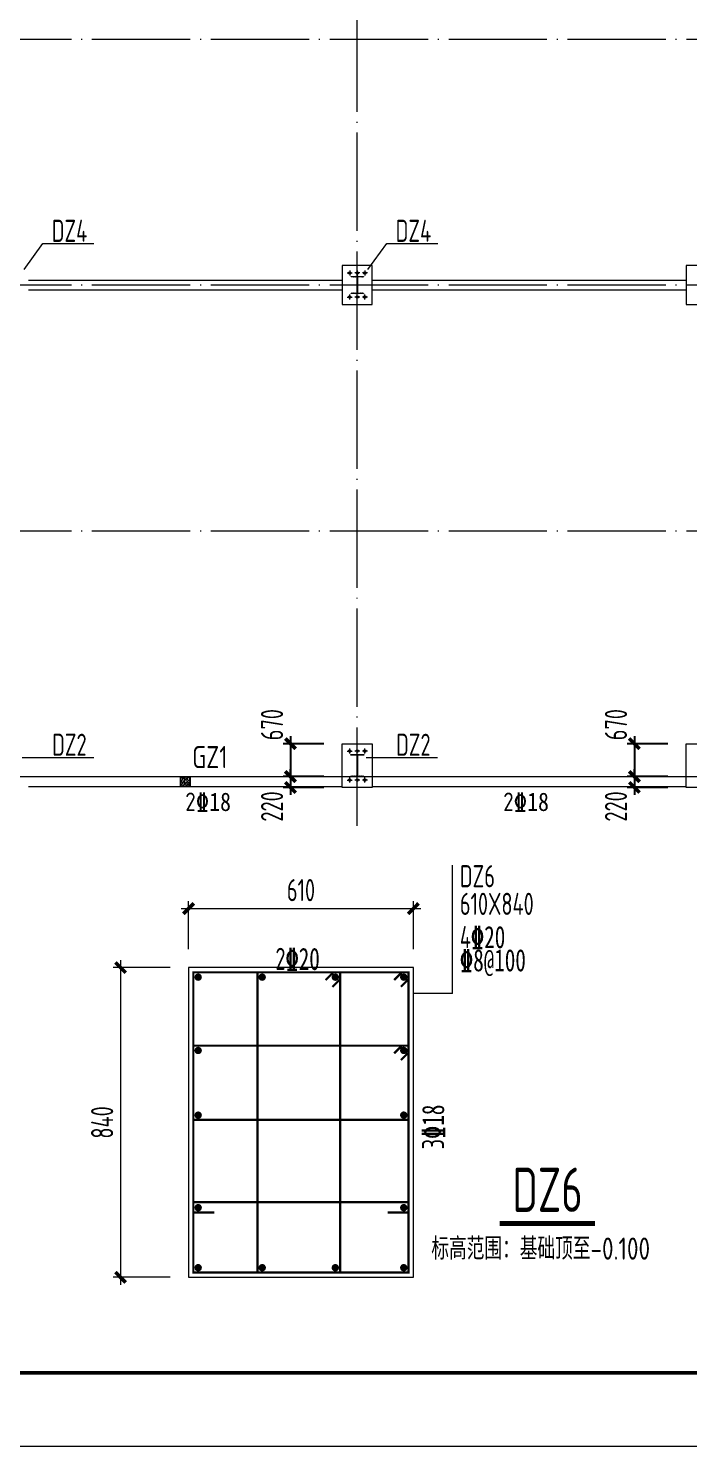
# Model space of a CAD drawing. Header units: millimetres. Extents: x 19781 to 898973, y -947928 to -267362.
# Drawn here: x 243047 to 256487, y -384690 to -355842 of the extents above; entities that cross this region are included whole.
import ezdxf
from ezdxf.enums import TextEntityAlignment as Align

# ---------------------------------------------------------------- set-up
doc = ezdxf.new("R2010")
doc.units = ezdxf.units.MM
doc.header["$LTSCALE"] = 100
doc.linetypes.add('CENTERX2', pattern=[101.599999, 63.5, -12.7, 12.7, -12.7])
doc.linetypes.add('DOTE', pattern=[2.42, 2, -0.2, 0.02, -0.2])
doc.layers.get('0').update_dxf_attribs({"lineweight": 18})
for name, color, linetype, lineweight in [('10', 7, 'Continuous', 18), ('1000', 2, 'Continuous', 18), ('11000', 4, 'Continuous', 18), ('14', 2, 'Continuous', 18), ('BORDER', 7, 'Continuous', 18), ('DIM', 3, 'Continuous', 18), ('DOTE', 1, 'DOTE', 18), ('HATCH', 254, 'Continuous', 18), ('HIDE_BEAMDIMMASS', 2, 'Continuous', 18), ('REIN', 1, 'Continuous', 18), ('S_BEAM', 4, 'Continuous', 18), ('S_BEAMDIMLOCAL', 7, 'Continuous', 18), ('TEXT', 7, 'Continuous', 18), ('图名下划线', 7, 'Continuous', 18), ('数字', 3, 'Continuous', 20), ('柱', 2, 'Continuous', 18), ('楼板负筋文字', 7, 'Continuous', 18), ('轴线', 1, 'CENTERX2', 13), ('钢柱', 4, 'Continuous', 20)]:
    doc.layers.add(name, color=color, linetype=linetype, lineweight=lineweight)
doc.styles.get("Standard").update_dxf_attribs({"font": 'tssdeng.shx', "bigfont": 'hztxt.shx'})
doc.styles.add('TSSD_REIN', font='tssdeng.shx', dxfattribs={"width": 0.7, "bigfont": 'hztxt.shx'})
doc.dimstyles.new('TSSD_100_100', dxfattribs={"dimtxt": 300, "dimasz": 100, "dimexe": 100, "dimexo": 250, "dimgap": 100, "dimtad": 1, "dimdec": 0, "dimzin": 0, "dimdsep": 46, "dimtxsty": 'TSSD_REIN', "dimblk": 'ARCHTICK', "dimcen": 0, "dimdle": 100, "dimclrt": 7, "dimadec": 0, "dimazin": 0, "dimtfac": 1, "dimtdec": 0, "dimtix": 1, "dimtmove": 2, "dimatfit": 3, "dimfxl": 1, "dimtolj": 1, "dimtzin": 0, "dimarcsym": 0})
pattern_1 = [(315, (0, 0), (7.07106781, 7.07106781), []), (315, (0, -2.5), (7.07106781, 7.07106781), [])]

# ---------------------------------------------------------------- blocks, each defined once
blk = doc.blocks.new('_ArchTick_0')
at = {"color": 0, "linetype": 'ByBlock'}
blk.add_lwpolyline([(-0.71, -0.71, 0.5, 0.5, 0), (0.71, 0.71, 0.5, 0.5, 0)], format="xyseb", dxfattribs=at)
blk = doc.blocks.new('*X990')
at = {"layer": 'DIM', "color": 0, "lineweight": -2, "ltscale": 100, "transparency": 16777216}
for p, q in [((249062, -370392), (248232, -370392)), ((248382, -370242), (248382, -371212)), ((249062, -371062), (248232, -371062))]:
    blk.add_line(p, q, dxfattribs=at)
at = {"layer": 'DIM', "color": 0, "lineweight": -2, "ltscale": 100, "transparency": 16777216, "xscale": 150, "yscale": 150, "zscale": 150}
for p, rotation in [((248382, -370392), 90), ((248382, -371062), 270)]:
    blk.add_blockref('_ArchTick_0', p, dxfattribs=dict(at, rotation=rotation))
at = {"layer": 'DIM', "color": 7, "ltscale": 100, "transparency": 16777216, "insert": (248007, -370005), "char_height": 450, "width": 2385, "attachment_point": 5, "rotation": 90, "style": 'TSSD_REIN'}
blk.add_mtext('670', dxfattribs=at)
blk = doc.blocks.new('_ARCHTICK')
at = {"color": 0, "linetype": 'ByBlock', "const_width": 0.5}
blk.add_lwpolyline([(-0.5, -0.5), (0.5, 0.5)], dxfattribs=at)
blk = doc.blocks.new('*X991')
at = {"layer": 'DIM', "color": 0, "lineweight": -2, "ltscale": 100, "transparency": 16777216}
for p, q in [((248382, -371062), (248382, -370912)), ((249062, -371062), (248232, -371062)), ((248382, -371062), (248382, -371282)), ((249062, -371282), (248232, -371282)), ((248382, -371282), (248382, -371432))]:
    blk.add_line(p, q, dxfattribs=at)
at = {"layer": 'DIM', "color": 0, "lineweight": -2, "ltscale": 100, "transparency": 16777216, "xscale": 150, "yscale": 150, "zscale": 150}
for p, rotation in [((248382, -371062), 270), ((248382, -371282), 90)]:
    blk.add_blockref('_ArchTick_0', p, dxfattribs=dict(at, rotation=rotation))
at = {"layer": 'DIM', "color": 7, "ltscale": 100, "transparency": 16777216, "insert": (248007, -371669), "char_height": 450, "width": 2430, "attachment_point": 5, "rotation": 90, "style": 'TSSD_REIN'}
blk.add_mtext('220', dxfattribs=at)
blk = doc.blocks.new('*X994')
at = {"layer": 'DIM', "color": 0, "lineweight": -2, "ltscale": 100, "transparency": 16777216}
for p, q in [((256062, -370392), (255232, -370392)), ((255382, -370242), (255382, -371212)), ((256062, -371062), (255232, -371062))]:
    blk.add_line(p, q, dxfattribs=at)
at = {"layer": 'DIM', "color": 0, "lineweight": -2, "ltscale": 100, "transparency": 16777216, "xscale": 150, "yscale": 150, "zscale": 150}
for p, rotation in [((255382, -370392), 90), ((255382, -371062), 270)]:
    blk.add_blockref('_ArchTick_0', p, dxfattribs=dict(at, rotation=rotation))
at = {"layer": 'DIM', "color": 7, "ltscale": 100, "transparency": 16777216, "insert": (255007, -370005), "char_height": 450, "width": 2385, "attachment_point": 5, "rotation": 90, "style": 'TSSD_REIN'}
blk.add_mtext('670', dxfattribs=at)
blk = doc.blocks.new('*X995')
at = {"layer": 'DIM', "color": 0, "lineweight": -2, "ltscale": 100, "transparency": 16777216}
for p, q in [((255382, -371062), (255382, -370912)), ((256062, -371062), (255232, -371062)), ((255382, -371062), (255382, -371282)), ((256062, -371282), (255232, -371282)), ((255382, -371282), (255382, -371432))]:
    blk.add_line(p, q, dxfattribs=at)
at = {"layer": 'DIM', "color": 0, "lineweight": -2, "ltscale": 100, "transparency": 16777216, "xscale": 150, "yscale": 150, "zscale": 150}
for p, rotation in [((255382, -371062), 270), ((255382, -371282), 90)]:
    blk.add_blockref('_ArchTick_0', p, dxfattribs=dict(at, rotation=rotation))
at = {"layer": 'DIM', "color": 7, "ltscale": 100, "transparency": 16777216, "insert": (255007, -371669), "char_height": 450, "width": 2430, "attachment_point": 5, "rotation": 90, "style": 'TSSD_REIN'}
blk.add_mtext('220', dxfattribs=at)
blk = doc.blocks.new('*X1400')
at = {"layer": 'DIM', "color": 0, "lineweight": -2, "ltscale": 100, "transparency": 16777216}
for p, q in [((365, 6040), (365, 1640)), ((1038, 5940), (265, 5940)), ((1038, 1740), (265, 1740))]:
    blk.add_line(p, q, dxfattribs=at)
at = {"layer": 'DIM', "color": 0, "lineweight": -2, "ltscale": 100, "transparency": 16777216, "xscale": 100, "yscale": 100, "zscale": 100}
for p, rotation in [((365, 5940), 90), ((365, 1740), 270)]:
    blk.add_blockref('_ArchTick_0', p, dxfattribs=dict(at, rotation=rotation))
at = {"layer": 'DIM', "color": 7, "ltscale": 100, "transparency": 16777216, "insert": (115, 3840), "char_height": 300, "width": 1620, "attachment_point": 5, "rotation": 90, "style": 'TSSD_REIN'}
blk.add_mtext('840', dxfattribs=at)
blk = doc.blocks.new('*X1401')
at = {"layer": 'DIM', "color": 0, "lineweight": -2, "ltscale": 100, "transparency": 16777216}
for p, q in [((1188, 6740), (4438, 6740)), ((1288, 6190), (1288, 6840)), ((4338, 6190), (4338, 6840))]:
    blk.add_line(p, q, dxfattribs=at)
at = {"layer": 'DIM', "color": 0, "lineweight": -2, "ltscale": 100, "transparency": 16777216, "xscale": 100, "yscale": 100, "zscale": 100, "rotation": 180}
blk.add_blockref('_ArchTick_0', (1288, 6740), dxfattribs=at)
at = {"layer": 'DIM', "color": 0, "lineweight": -2, "ltscale": 100, "transparency": 16777216, "xscale": 100, "yscale": 100, "zscale": 100}
blk.add_blockref('_ArchTick_0', (4338, 6740), dxfattribs=at)
at = {"layer": 'DIM', "color": 7, "ltscale": 100, "transparency": 16777216, "insert": (2813, 6990), "char_height": 300, "width": 1590, "attachment_point": 5, "style": 'TSSD_REIN'}
blk.add_mtext('610', dxfattribs=at)
blk = doc.blocks.new('A$C7A031576')
at = {"layer": '1000', "ltscale": 100}
blk.add_lwpolyline([(4337.9, 5940), (1287.9, 5940), (1287.9, 1740), (4337.9, 1740)], close=True, dxfattribs=at)
at = {"layer": 'REIN', "ltscale": 100}
for points in [[(4272.9, 5875, 30, 30, 0), (1352.9, 5875, 30, 30, 0), (1352.9, 1805, 30, 30, 0), (4272.9, 1805, 30, 30, 0)], [(1392.9, 5810, 50, 50, 1), (1442.9, 5810, 50, 50, 1)], [(3343.9, 5875, 30, 30, 0), (2221.9, 5875, 30, 30, 0), (2221.9, 1805, 30, 30, 0), (3343.9, 1805, 30, 30, 0)], [(2261.9, 5810, 50, 50, 1), (2311.9, 5810, 50, 50, 1)], [(3253.9, 5810, 50, 50, 1), (3303.9, 5810, 50, 50, 1)], [(4182.9, 5810, 50, 50, 1), (4232.9, 5810, 50, 50, 1)], [(4272.9, 4881, 30, 30, 0), (1352.9, 4881, 30, 30, 0), (1352.9, 3874, 30, 30, 0), (4272.9, 3874, 30, 30, 0)], [(1392.9, 4816, 50, 50, 1), (1442.9, 4816, 50, 50, 1)], [(4182.9, 4816, 50, 50, 1), (4232.9, 4816, 50, 50, 1)], [(1392.9, 3939, 50, 50, 1), (1442.9, 3939, 50, 50, 1)], [(4182.9, 3939, 50, 50, 1), (4232.9, 3939, 50, 50, 1)], [(1392.9, 2684, 50, 50, 1), (1442.9, 2684, 50, 50, 1)], [(4182.9, 2684, 50, 50, 1), (4232.9, 2684, 50, 50, 1)], [(1392.9, 1870, 50, 50, 1), (1442.9, 1870, 50, 50, 1)], [(2261.9, 1870, 50, 50, 1), (2311.9, 1870, 50, 50, 1)], [(3253.9, 1870, 50, 50, 1), (3303.9, 1870, 50, 50, 1)], [(4182.9, 1870, 50, 50, 1), (4232.9, 1870, 50, 50, 1)]]:
    blk.add_lwpolyline(points, format="xyseb", close=True, dxfattribs=at)
for points in [[(3148.1, 5771.1, 30, 30, 0), (3252.1, 5875, 30, 30, 0)], [(3343.9, 5783.1, 30, 30, 0), (3240.1, 5679.2, 30, 30, 0)], [(4077.1, 5771.1, 30, 30, 0), (4181.1, 5875, 30, 30, 0)], [(4272.9, 5783.1, 30, 30, 0), (4169.1, 5679.2, 30, 30, 0)], [(4077.1, 4777.1, 30, 30, 0), (4181.1, 4881, 30, 30, 0)], [(4272.9, 4789.1, 30, 30, 0), (4169.1, 4685.2, 30, 30, 0)], [(1352.9, 2758, 30, 30, 0), (4272.9, 2758, 30, 30, 0)], [(1352.9, 2619, 30, 30, 0), (1636.9, 2619, 30, 30, 0)], [(4272.9, 2619, 30, 30, 0), (3988.9, 2619, 30, 30, 0)]]:
    blk.add_lwpolyline(points, format="xyseb", dxfattribs=at)
at = {"layer": 'TEXT', "lineweight": 9}
for q in [(4868.9, 7329), (4337.9, 5589)]:
    blk.add_line((4868.9, 5589), q, dxfattribs=at)
at = {"layer": '图名下划线'}
blk.add_lwpolyline([(5507.9, 2470.1, 70.1, 70.1, 0), (6803.9, 2470.1, 70.1, 70.1, 0)], format="xyseb", dxfattribs=at)
at = {"layer": 'TEXT', "lineweight": 9, "style": 'TSSD_REIN'}
for s, width, p in [('DZ6', 0.7, (4968.9, 7029)), ('610X840', 0.7, (4968.9, 6654)), ('标高范围：基础顶至-0.100', 0.8, (4581.5, 1979))]:
    blk.add_text(s, height=300, dxfattribs=dict(at, width=width)).set_placement(p)
at = {"layer": 'TEXT', "lineweight": 9, "char_height": 300, "attachment_point": 7, "style": 'TSSD_REIN'}
for s, insert, width in [('4{\\fsimsun|b0|i0|c0|p253;\x8420}', (4968.9, 6199), 831.5), ('2{\\fsimsun|b0|i0|c0|p253;\x8420}', (2465.9, 5903), 831.5), ('{\\fsimsun|b0|i0|c0|p253;\x848@100}', (4970.1, 5824), 1369.75)]:
    blk.add_mtext(s, dxfattribs=dict(at, insert=insert, width=width))
at = {"layer": 'TEXT', "lineweight": 9, "insert": (4759.9, 3475), "char_height": 300, "width": 741.5, "attachment_point": 7, "rotation": 90, "style": 'TSSD_REIN'}
blk.add_mtext('3{\\fsimsun|b0|i0|c0|p253;\x8418}', dxfattribs=at)
at = {"layer": '楼板负筋文字', "style": 'TSSD_REIN', "width": 0.7}
blk.add_text('DZ6', height=600, dxfattribs=at).set_placement((5682.6, 2627.3))
at = {"layer": 'DIM', "ltscale": 100}
dim = blk.add_linear_dim(base=(4337.9, 6740), p1=(1287.9, 5940), p2=(4337.9, 5940), text='610', dimstyle='TSSD_100_100', override={"dimsah": 1}, dxfattribs=at)
dim.commit()
dim.dimension.update_dxf_attribs({"geometry": '*X1401', "text_midpoint": (2812.9, 6990)})
dim = blk.add_linear_dim(base=(365.4, 1740), p1=(1287.9, 5940), p2=(1287.9, 1740), angle=270, text='840', dimstyle='TSSD_100_100', override={"dimsah": 1}, dxfattribs=at)
dim.commit()
dim.dimension.update_dxf_attribs({"geometry": '*X1400', "text_midpoint": (115.4, 3840)})

msp = doc.modelspace()

# ---------------------------------------------------------------- hatches: boundary and pattern name
h = msp.add_hatch(color=256)
edge = h.paths.add_edge_path(flags=0)
edge.add_arc((249587, -360817), 26, 0, 360)
h = msp.add_hatch(color=256)
edge = h.paths.add_edge_path(flags=0)
edge.add_arc((249742, -360817), 26, 0, 360)
h = msp.add_hatch(color=256)
edge = h.paths.add_edge_path(flags=0)
edge.add_arc((249897, -360817), 26, 0, 360)
h = msp.add_hatch(color=256)
edge = h.paths.add_edge_path(flags=0)
edge.add_arc((249587, -361307), 26, 0, 360)
h = msp.add_hatch(color=256)
edge = h.paths.add_edge_path(flags=0)
edge.add_arc((249742, -361307), 26, 0, 360)
h = msp.add_hatch(color=256)
edge = h.paths.add_edge_path(flags=0)
edge.add_arc((249897, -361307), 26, 0, 360)
h = msp.add_hatch(color=256)
edge = h.paths.add_edge_path(flags=0)
edge.add_arc((249587, -370542), 26, 0, 360)
h = msp.add_hatch(color=256)
edge = h.paths.add_edge_path(flags=0)
edge.add_arc((249742, -370542), 26, 0, 360)
h = msp.add_hatch(color=256)
edge = h.paths.add_edge_path(flags=0)
edge.add_arc((249897, -370542), 26, 0, 360)
h = msp.add_hatch(color=256)
edge = h.paths.add_edge_path(flags=0)
edge.add_arc((249587, -371132), 26, 0, 360)
h = msp.add_hatch(color=256)
edge = h.paths.add_edge_path(flags=0)
edge.add_arc((249742, -371132), 26, 0, 360)
h = msp.add_hatch(color=256)
edge = h.paths.add_edge_path(flags=0)
edge.add_arc((249897, -371132), 26, 0, 360)
at = {"layer": '10', "ltscale": 100}
h = msp.add_hatch(dxfattribs=at)
h.set_pattern_fill('金属', color=256, style=0, pattern_type=0)
h.set_pattern_definition(pattern_1)
h.paths.add_polyline_path([(249746, -361227), (249867, -361227), (249867, -361237), (249617, -361237), (249617, -361227), (249738, -361227), (249738, -360897), (249617, -360897), (249617, -360887), (249867, -360887), (249867, -360897), (249746, -360897)], flags=0)
h = msp.add_hatch(dxfattribs=at)
h.set_pattern_fill('金属', color=256, style=0, pattern_type=0)
h.set_pattern_definition(pattern_1)
h.paths.add_polyline_path([(249746, -371050), (249872, -371050), (249872, -371062), (249612, -371062), (249612, -371050), (249738, -371050), (249738, -370624), (249612, -370624), (249612, -370612), (249872, -370612), (249872, -370624), (249746, -370624)], flags=0)
at = {"layer": 'HATCH', "ltscale": 100}
h = msp.add_hatch(dxfattribs=at)
h.set_pattern_fill('ARMORED', color=256, style=0, pattern_type=0)
h.set_pattern_definition([(50, (0, 0), (-18.634971, 69.5466595), [7.5, -82.5]), (355, (0, 0), (26.726018, 71.667073), [6, -66]), (100.4514, (5.98, -0.52), (-78.641672, 43.766279), [6.374019, -70.114211]), (46.1842, (0, 20), (-20.948094, 105.948937), [11.25, -123.75]), (96.6356, (8.89, 18.62), (-113.332098, 73.354178), [9.56103, -105.1713]), (351.1842, (0, 20), (93.466195, 97.41186), [9, -99]), (21, (10, 15), (17.4183765, 69.861292), [7.5, -82.5]), (326, (10, 15), (58.119989, 49.724404), [6, -66]), (71.4514, (14.974, 11.645), (-47.563243, 76.40509), [6.374019, -70.114211]), (37.5, (0, 0), (1.2159855, 33.2893854), [0.01, -65.2, 0.01, -67, 0.01, -66.25]), (7.5, (0, 0), (26.3069537, 39.4411712), [0.01, -38.2, 0.01, -63.7, 0.01, -25.25]), (327.5, (-22.3, 0), (53.3822436, -2.2554872), [0.01, -25, 0.01, -78, 0.01, -103.5]), (317.5, (-32.3, 0), (58.318617, 10.010498), [0.01, -32.5, 0.01, -51.8, 0.01, -73.5]), (45, (0, 0), (-35.355339, 35.355339), [])])
h.paths.add_polyline_path([(246342, -371062), (246342, -371262), (246142, -371262), (246142, -371062)], flags=0)

# ---------------------------------------------------------------- linework, layer by layer
at = {"layer": '1000', "ltscale": 100}
for points in [[(249437, -360667), (249437, -361457), (250047, -361457), (250047, -360667)], [(256437, -360667), (256437, -361457), (257047, -361457), (257047, -360667)], [(250047, -371282), (249437, -371282), (249437, -370392), (250047, -370392)], [(257047, -371282), (256437, -371282), (256437, -370392), (257047, -370392)]]:
    msp.add_lwpolyline(points, close=True, dxfattribs=at)
at = {"layer": '11000'}
for centre in [(249587, -360817), (249742, -360817), (249897, -360817), (249587, -361307), (249742, -361307), (249897, -361307), (249587, -370542), (249742, -370542), (249897, -370542), (249587, -371132), (249742, -371132), (249897, -371132)]:
    msp.add_circle(centre, 26, dxfattribs=at)
at = {"layer": 'BORDER'}
msp.add_lwpolyline([(157416.79, -384690.47), (157416.79, -321690.47), (291066.79, -321690.47), (291066.79, -384690.47)], close=True, dxfattribs=at)
msp.add_lwpolyline([(161166.79, -383190.47, 75, 75, 0), (161166.79, -323190.47, 75, 75, 0), (289566.79, -323190.47, 75, 75, 0), (289566.79, -383190.47, 75, 75, 0)], format="xyseb", close=True, dxfattribs=at)
at = {"layer": 'DOTE', "linetype": 'DOTE', "ltscale": 10}
for p, q in [((249742, -372062), (249742, -330062)), ((171742, -356062), (271742, -356062)), ((171742, -361062), (271742, -361062)), ((171742, -366062), (271742, -366062)), ((171742, -371062), (271742, -371062))]:
    msp.add_line(p, q, dxfattribs=at)
at = {"layer": 'S_BEAM'}
for p, q in [((243047.01, -360962), (249437.01, -360962)), ((243047.01, -361162), (249437.01, -361162)), ((250047.01, -360962), (256437.01, -360962)), ((250047.01, -361162), (256437.01, -361162)), ((243047.01, -371062), (249437.01, -371062)), ((243047.01, -371262), (249437.01, -371262)), ((250047.01, -371062), (256437.01, -371062)), ((250047.01, -371262), (256437.01, -371262))]:
    msp.add_line(p, q, dxfattribs=at)
at = {"layer": '数字', "ltscale": 100}
for p, q in [((242960, -360746), (243344.43, -360216.58)), ((243344.43, -360216.58), (244380, -360216.58)), ((249960, -360746), (250344.43, -360216.58)), ((250344.43, -360216.58), (251380, -360216.58)), ((242922.43, -370670.58), (244378, -370670.58)), ((249922.43, -370670.58), (251378, -370670.58))]:
    msp.add_line(p, q, dxfattribs=at)
at = {"layer": '柱'}
msp.add_lwpolyline([(246342, -371062), (246342, -371262), (246142, -371262), (246142, -371062)], close=True, dxfattribs=at)
at = {"layer": '轴线'}
for p, q in [((249536, -360817), (249638, -360817)), ((249587, -360766), (249587, -360868)), ((249793, -360817), (249691, -360817)), ((249742, -360766), (249742, -360868)), ((249948, -360817), (249846, -360817)), ((249897, -360766), (249897, -360868)), ((249536, -361307), (249638, -361307)), ((249587, -361358), (249587, -361256)), ((249793, -361307), (249691, -361307)), ((249742, -361358), (249742, -361256)), ((249948, -361307), (249846, -361307)), ((249897, -361358), (249897, -361256)), ((249536, -370542), (249638, -370542)), ((249587, -370593), (249587, -370491)), ((249793, -370542), (249691, -370542)), ((249742, -370593), (249742, -370491)), ((249948, -370542), (249846, -370542)), ((249897, -370593), (249897, -370491)), ((249536, -371132), (249638, -371132)), ((249587, -371183), (249587, -371081)), ((249793, -371132), (249691, -371132)), ((249742, -371183), (249742, -371081)), ((249948, -371132), (249846, -371132)), ((249897, -371183), (249897, -371081))]:
    msp.add_line(p, q, dxfattribs=at)
at = {"layer": '钢柱', "ltscale": 100}
for points in [[(249746, -361227), (249867, -361227), (249867, -361237), (249617, -361237), (249617, -361227), (249738, -361227), (249738, -360897), (249617, -360897), (249617, -360887), (249867, -360887), (249867, -360897), (249746, -360897)], [(249746, -371050), (249872, -371050), (249872, -371062), (249612, -371062), (249612, -371050), (249738, -371050), (249738, -370624), (249612, -370624), (249612, -370612), (249872, -370612), (249872, -370624), (249746, -370624)]]:
    msp.add_lwpolyline(points, close=True, dxfattribs=at)

# ---------------------------------------------------------------- block references
at = {"layer": '14', "ltscale": 100, "xscale": 1.5, "yscale": 1.5, "zscale": 1.5}
msp.add_blockref('A$C7A031576', (244376.5, -383856), dxfattribs=at)

# ---------------------------------------------------------------- texts
at = {"layer": 'HIDE_BEAMDIMMASS', "width": 0.779817}
msp.add_text('GZ1', height=450, dxfattribs=at).set_placement((246384, -370890))
at = {"layer": 'S_BEAMDIMLOCAL', "char_height": 375, "width": 1177.8329, "attachment_point": 7}
for insert in [(246241.94, -371767), (252712.94, -371767)]:
    msp.add_mtext('{\\W0.863333;2\\fsimsun|b0|i0|c0|p253;\x8418}', dxfattribs=dict(at, insert=insert))
at = {"layer": '数字', "ltscale": 100, "style": 'TSSD_REIN', "width": 0.7}
for s, p in [('DZ4', (243884.36, -359959.88)), ('DZ4', (250884.36, -359959.88)), ('DZ2', (243882.36, -370413.88)), ('DZ2', (250882.36, -370413.88))]:
    msp.add_text(s, height=450, dxfattribs=at).set_placement(p, align=Align.MIDDLE_CENTER)

# ---------------------------------------------------------------- dimensions: what is measured, and where the dimension line sits
at = {"layer": 'DIM', "ltscale": 100}
for base, p1, p2, picture, middle in [((248381.68, -371062), (249437, -370392), (249437, -371062), '*X990', (248006.68, -370004.88)), ((255381.68, -371062), (256437, -370392), (256437, -371062), '*X994', (255006.68, -370004.88)), ((248381.68, -371282), (249437, -371062), (249437, -371282), '*X991', (248006.68, -371669.11)), ((255381.68, -371282), (256437, -371062), (256437, -371282), '*X995', (255006.68, -371669.11))]:
    dim = msp.add_linear_dim(base=base, p1=p1, p2=p2, angle=270, dimstyle='TSSD_100_100', override={"dimscale": 1.5, "dimsah": 1, "dimtzin": 0}, dxfattribs=at)
    dim.commit()
    dim.dimension.update_dxf_attribs({"geometry": picture, "text_midpoint": middle, "dimtype": 160})

doc.saveas('drawing.dxf')
